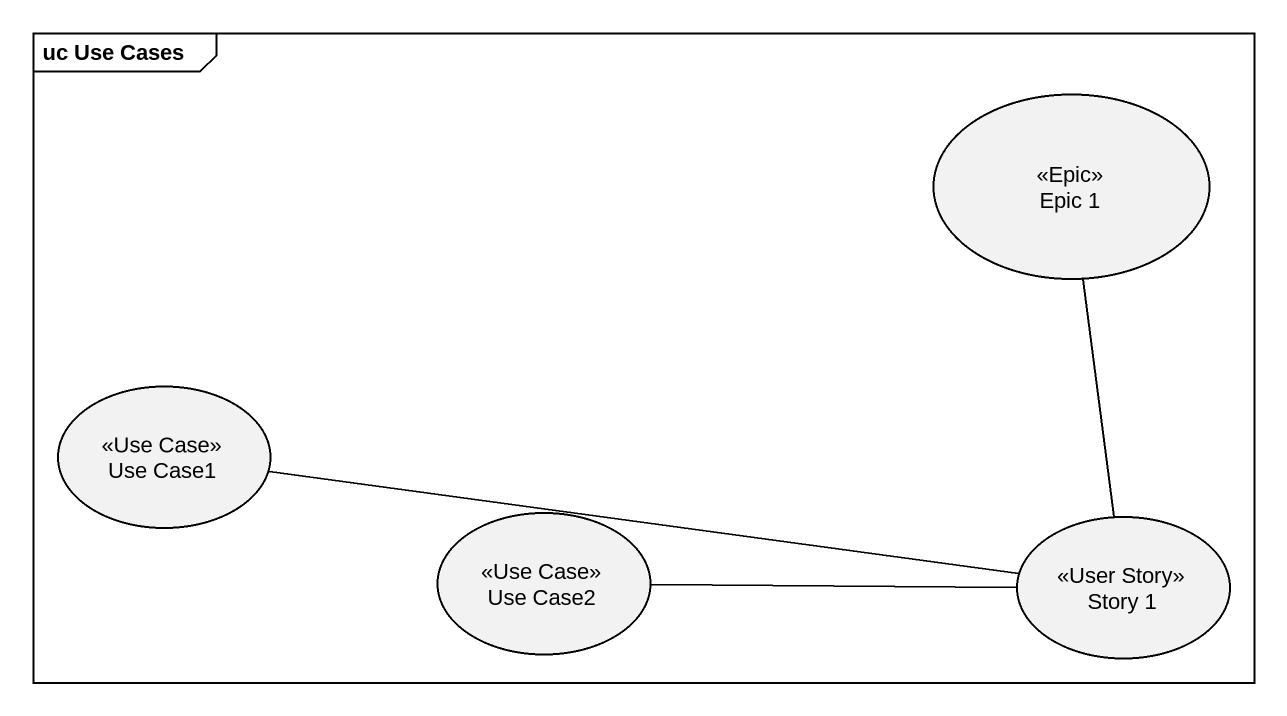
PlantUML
@startuml
mainframe uc Use Cases
usecase "Epic 1" as Epic_1 <<Epic>>
usecase "Use Case1" as Use_Case1 <<Use Case>>
usecase "Use Case2" as Use_Case2 <<Use Case>>
usecase "Story 1" as Story_1 <<User Story>>
Use_Case1 -right- Story_1
Use_Case2 -right- Story_1
Story_1 -up- Epic_1
@enduml
